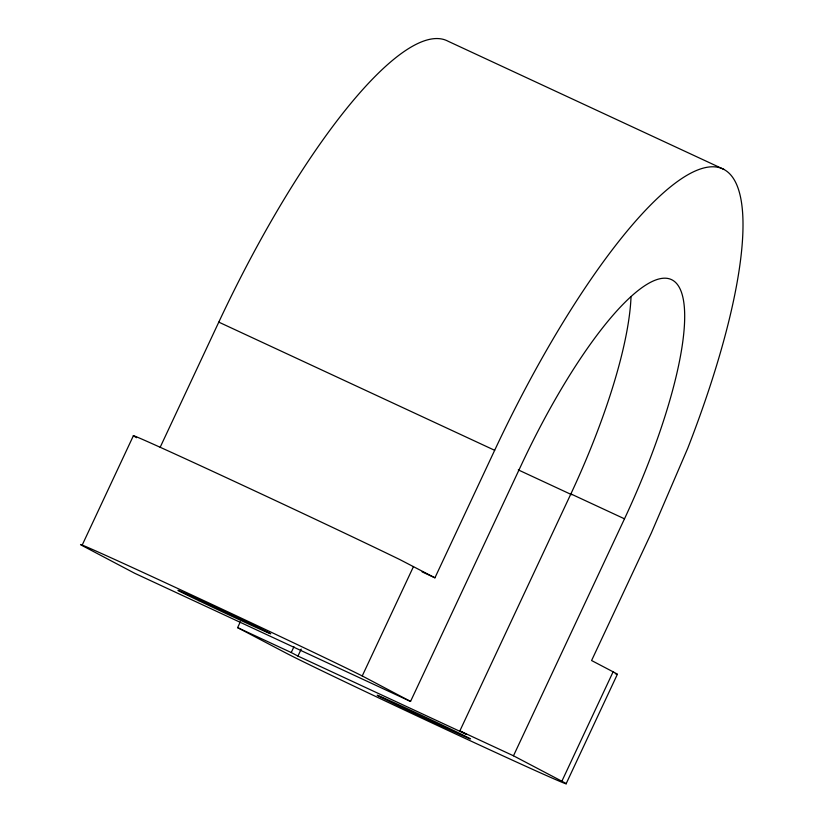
<?xml version="1.0" encoding="UTF-8"?>
<svg xmlns="http://www.w3.org/2000/svg" width="825" height="825" viewBox="0 0 825 825"><rect width="100%" height="100%" fill="white"/><g stroke="black" fill="none" stroke-linecap="round" stroke-linejoin="round"><path stroke-width="1.24" d="M82.077 545.335L133.372 435.775A157.028 1.547 25.1 0 1 240.859 484.409A157.028 1.547 25.1 0 1 399.836 559.577L434.93 577.809L494.66 450.306A355.864 88.492 -65.1 0 1 712.449 166.784A355.864 88.492 -65.1 0 1 687.772 448.202L651.337 533.002L591.587 660.526L613.109 671.818L561.866 781.223A157.028 1.856 25.1 0 1 458.535 735.322A157.028 1.856 25.1 0 1 285.997 653.049L237.61 627.629L240.333 621.813M566.125 783.75L617.358 674.334M160.153 447.315L218.79 322.132A355.864 88.492 -65.1 0 1 448.099 41.25L723.968 169.424M631.012 297A233.784 58.132 -65.1 0 1 570.879 493.917L459.865 730.888L466.579 734.436L297.949 656.081L291.235 652.534L293.948 646.728M297.949 656.081L301.218 649.11M561.866 781.223L513.48 755.793L624.494 518.822A233.784 58.132 -65.1 0 0 672.179 279.964A233.784 58.132 -65.1 0 0 521.544 464.485L410.541 701.446L362.237 675.953L413.511 566.507M218.79 322.132L494.66 450.306M570.879 493.917L624.494 518.822M518.286 469.899L571.777 494.752M422.07 571.838L434.93 577.809M410.541 701.446L134.681 573.272L86.367 547.779A157.028 1.547 25.1 0 1 189.564 593.969A157.028 1.547 25.1 0 1 362.237 675.953M237.61 627.629L291.235 652.534M459.865 730.888L513.48 755.793M133.372 435.775L136.579 437.693M613.161 671.839A157.049 1.856 25.1 0 1 615.264 673.674M400.053 706.551A51.367 0.629 25.1 0 0 470.477 738.952A51.367 0.629 25.1 0 0 401.352 705.952A51.367 0.629 25.1 0 0 400.053 706.551M198.856 600.703A51.367 0.629 25.1 0 0 270.703 633.806A51.367 0.629 25.1 0 0 203.197 601.538A51.367 0.629 25.1 0 0 198.856 600.703"/></g></svg>
